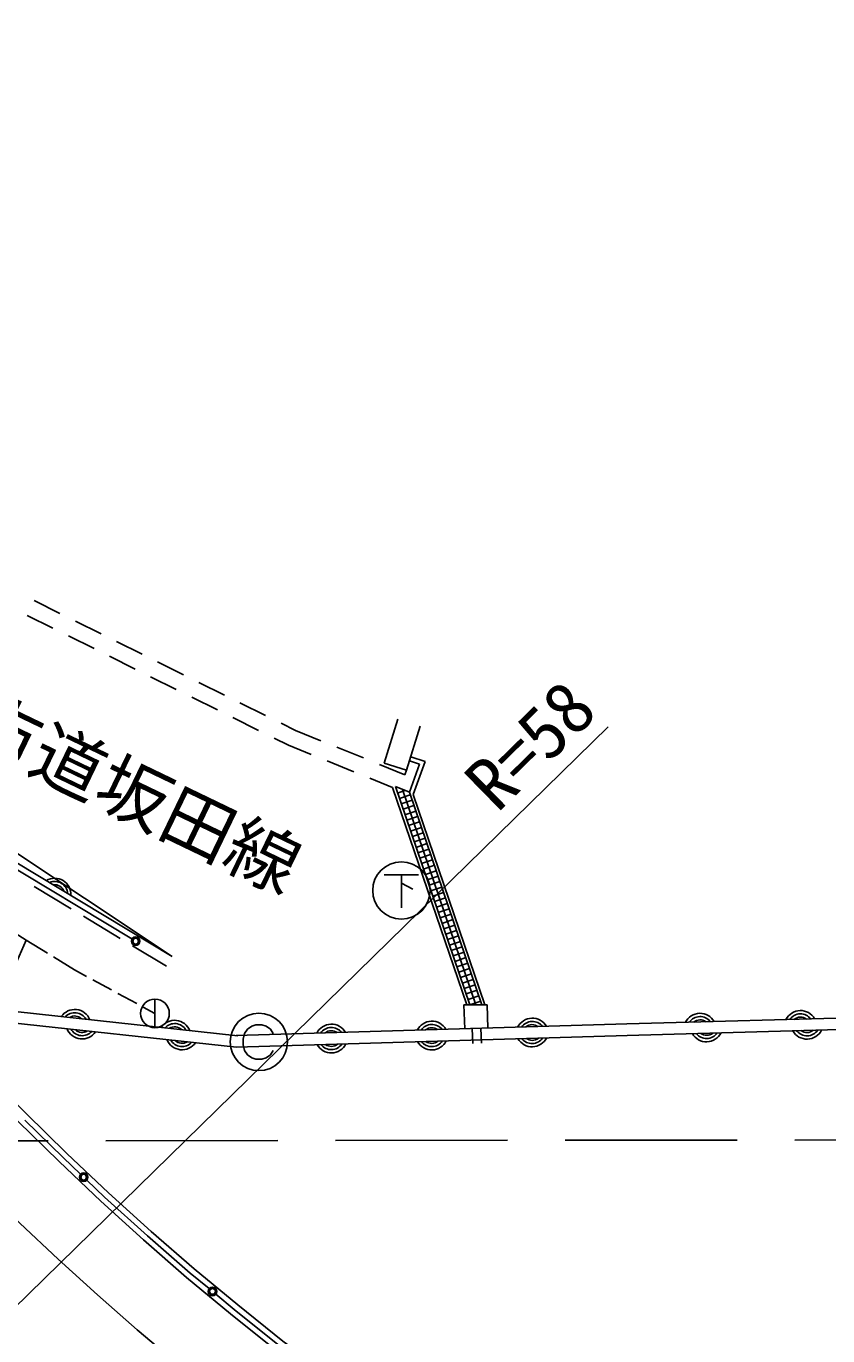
# Model space of a CAD drawing. Units: millimetres, scale not verified. Extents: x 40000 to 680000, y 20000 to 380000.
# Drawn here: x 452983 to 480904, y 276061 to 321707 of the extents above; entities that cross this region are included whole.
import ezdxf
from ezdxf.enums import TextEntityAlignment as Align

# ---------------------------------------------------------------- set-up
doc = ezdxf.new("R2010")
doc.units = ezdxf.units.MM
doc.header["$LTSCALE"] = 1000
for name, color, linetype, lineweight in [('M-BGD', 7, 'Continuous', 25), ('M-BGD-EXST', 7, 'Continuous', 25), ('M-STR-HTXT', 7, 'Continuous', 13), ('M-STR-STR1', 1, 'Continuous', 25), ('M-STR-STRC', 7, 'Continuous', 25)]:
    doc.layers.add(name, color=color, linetype=linetype, lineweight=lineweight)
doc.layers.add('M-BMK-HTXT', color=7, linetype='Continuous')
doc.styles.add('ＭＳ ゴシック', font='')
doc.styles.get('ＭＳ ゴシック').set_extended_font_data('MS Gothic')

msp = doc.modelspace()

# ---------------------------------------------------------------- linework, layer by layer
at = {"layer": 'M-BGD'}
for p, q in [((453264, 301686), (454159, 301240)), ((453019, 301171), (453914, 300726)), ((454696, 300973), (455592, 300528)), ((454452, 300458), (455347, 300013)), ((456129, 300261), (457024, 299815)), ((455884, 299746), (456780, 299301)), ((457562, 299548), (458457, 299103)), ((458072, 289287), (443367, 299057)), ((457317, 299033), (458212, 298588)), ((458994, 298836), (459890, 298390)), ((458749, 298321), (459645, 297876)), ((460427, 298123), (461322, 297678)), ((460182, 297608), (461077, 297163)), ((461859, 297411), (462358, 297163)), ((463247, 296803), (462358, 297163)), ((465453, 296023), (465931, 297550)), ((466711, 297306), (466233, 295779)), ((461615, 296896), (462124, 296643)), ((462914, 296322), (462124, 296643)), ((464729, 296202), (463803, 296577)), ((464397, 295721), (463470, 296097)), ((466174, 295616), (465285, 295976)), ((466233, 295779), (465453, 296023)), ((466330, 295006), (466683, 295987)), ((466332, 296096), (466683, 295987)), ((466377, 296240), (466877, 296083)), ((466462, 294929), (466877, 296083)), ((465744, 295175), (464953, 295496)), ((466233, 295779), (466174, 295616)), ((468332, 287597), (465744, 295175)), ((465841, 295201), (466330, 295006)), ((468437, 287598), (465841, 295201)), ((466175, 295067), (465916, 294979)), ((466360, 294919), (465981, 294790)), ((468648, 287599), (466085, 295103)), ((468859, 287601), (466330, 295006)), ((468964, 287601), (466462, 294929)), ((466424, 294730), (466046, 294601)), ((466489, 294541), (466110, 294411)), ((466554, 294351), (466175, 294222)), ((466618, 294162), (466240, 294033)), ((466683, 293973), (466304, 293843)), ((456667, 289892), (450361, 293693)), ((466747, 293783), (466369, 293654)), ((466812, 293594), (466434, 293465)), ((466877, 293405), (466498, 293276)), ((466941, 293216), (466563, 293086)), ((467006, 293026), (466627, 292897)), ((467071, 292837), (466692, 292708)), ((467135, 292648), (466757, 292519)), ((467200, 292459), (466821, 292329)), ((467264, 292269), (466886, 292140)), ((453263, 291716), (454548, 290942)), ((467329, 292080), (466951, 291951)), ((467394, 291891), (467015, 291762)), ((467458, 291702), (467080, 291572)), ((467523, 291512), (467144, 291383)), ((467588, 291323), (467209, 291194)), ((467652, 291134), (467274, 291004)), ((467717, 290944), (467338, 290815)), ((454977, 290684), (456261, 289910)), ((467782, 290755), (467403, 290626)), ((467846, 290566), (467468, 290437)), ((467911, 290377), (467532, 290247)), ((467975, 290187), (467597, 290058)), ((468040, 289998), (467662, 289869)), ((452986, 289850), (453721, 289396)), ((456690, 289652), (457866, 288944)), ((468105, 289809), (467726, 289680)), ((468169, 289620), (467791, 289490)), ((468234, 289430), (467855, 289301)), ((453933, 289265), (454668, 288811)), ((468299, 289241), (467920, 289112)), ((468363, 289052), (467985, 288922)), ((454668, 288811), (455079, 288589)), ((468428, 288862), (468049, 288733)), ((468493, 288673), (468114, 288544)), ((455299, 288470), (455958, 288114)), ((468557, 288484), (468179, 288355)), ((468622, 288295), (468243, 288165)), ((468686, 288105), (468308, 287976)), ((460353, 286520), (449052, 287747)), ((456178, 287995), (456838, 287638)), ((457468, 287797), (457468, 286797)), ((468231, 287596), (469040, 287602)), ((468256, 286761), (468231, 287596)), ((468751, 287916), (468373, 287787)), ((468816, 287727), (468437, 287598)), ((469064, 286786), (469040, 287602)), ((449495, 287296), (460310, 286122)), ((457058, 287519), (457468, 287297)), ((468518, 286769), (468544, 286251)), ((468818, 286778), (468844, 286266)), ((453752, 282860), (447752, 282854)), ((461752, 282867), (455752, 282862)), ((469752, 282875), (463752, 282869)), ((477752, 282882), (471752, 282877)), ((485752, 282890), (479752, 282884))]:
    msp.add_line(p, q, dxfattribs=at)
for points in [[(458072, 289287), (441587, 299217), (438135, 301317), (434389, 303616), (430946, 305603), (425648, 308461), (422024, 310258), (418420, 311979), (414728, 313541), (411014, 315099), (407289, 316513), (404324, 317504), (399718, 318776), (395739, 319766), (391555, 320555), (387024, 321256), (383059, 321707)], [(451919, 287435), (452986, 289850), (449441, 292097)], [(444934, 287810), (448387, 284295), (450568, 282119), (452761, 279986), (454091, 278727), (455465, 277484), (456848, 276273), (458243, 275098), (459670, 273945), (461155, 272819), (462640, 271755), (464175, 270717), (466264, 269418), (467754, 268580), (469148, 267872)], [(473366, 268736), (471941, 269331), (470117, 270179), (468325, 271133), (466616, 272138), (464924, 273225), (463268, 274385), (461683, 275557), (460103, 276827), (458569, 278093), (457073, 279400), (455577, 280749), (454126, 282133), (451256, 284936), (448346, 287893)], [(482486, 287166), (473908, 286932), (460298, 286522)], [(460310, 286122), (473920, 286532), (482954, 286778)]]:
    msp.add_lwpolyline(points, dxfattribs=at)
for centre, radius in [((456795, 289815), 150), ((456795, 289815), 120), ((456795, 289815), 100), ((456795, 289815), 100), ((456795, 289815), 100), ((456795, 289815), 100), ((457468, 287297), 500)]:
    msp.add_circle(centre, radius, dxfattribs=at)
for centre, radius, start, end in [((453975, 291443), 567, 357.0084, 120.8634), ((453975, 291443), 453, 4.9678, 112.904), ((453975, 291443), 340, 20.5932, 97.2787), ((454674, 286868), 567, 21.8759, 145.7309), ((454674, 286868), 453, 29.8353, 137.7715), ((454674, 286868), 340, 45.4607, 122.1462), ((470610, 286566), 567, 29.7978, 153.6528), ((476455, 286734), 567, 29.6358, 153.4909), ((476455, 286734), 453, 37.5952, 145.5315), ((479954, 286830), 567, 29.6358, 153.4909), ((479954, 286830), 453, 37.5952, 145.5315), ((479954, 286830), 340, 53.2206, 129.9061), ((454931, 286974), 567, 201.8759, 325.7309), ((454931, 286974), 453, 209.8353, 317.7715), ((454931, 286974), 340, 225.4607, 302.1462), ((458153, 286490), 567, 21.8759, 145.7309), ((458153, 286490), 453, 29.8353, 137.7715), ((458153, 286490), 340, 45.4607, 122.1462), ((463613, 286355), 567, 29.7978, 153.6528), ((463613, 286355), 453, 37.7572, 145.6934), ((463613, 286355), 340, 53.3826, 130.068), ((467111, 286460), 567, 29.7978, 153.6528), ((467111, 286460), 453, 37.7572, 145.6934), ((467111, 286460), 340, 53.3826, 130.068), ((470610, 286566), 453, 37.7572, 145.6934), ((470610, 286566), 340, 53.3826, 130.068), ((476455, 286734), 340, 53.2206, 129.9061), ((480179, 286969), 567, 209.6358, 333.4909), ((480179, 286969), 453, 217.5952, 325.5315), ((480179, 286969), 340, 233.2206, 309.9061), ((458411, 286596), 567, 201.8759, 325.7309), ((458411, 286596), 453, 209.8353, 317.7715), ((458411, 286596), 340, 225.4607, 302.1462), ((463609, 286488), 567, 209.7978, 333.6528), ((463609, 286488), 453, 217.7572, 325.6934), ((463609, 286488), 340, 233.3826, 310.0681), ((467107, 286593), 567, 209.7978, 333.6528), ((467107, 286593), 453, 217.7572, 325.6934), ((467107, 286593), 340, 233.3826, 310.0681), ((470605, 286699), 567, 209.7978, 333.6528), ((470605, 286699), 453, 217.7572, 325.6934), ((470605, 286699), 340, 233.3826, 310.0681), ((476680, 286874), 567, 209.6358, 333.4909), ((476680, 286874), 453, 217.5952, 325.5315), ((476680, 286874), 340, 233.2206, 309.9061)]:
    msp.add_arc(centre, radius, start, end, dxfattribs=at)
at = {"layer": 'M-BGD-EXST'}
for p, q in [((465453, 292132), (466653, 292132)), ((465453, 292132), (466653, 292132)), ((466053, 292132), (466053, 290982)), ((466053, 292132), (466053, 290982)), ((466053, 291832), (466453, 291632)), ((466053, 291832), (466453, 291632))]:
    msp.add_line(p, q, dxfattribs=at)
msp.add_circle((466053, 291582), 1000, dxfattribs=at)
msp.add_circle((466053, 291582), 1000, dxfattribs=at)
at = {"layer": 'M-STR-HTXT'}
msp.add_line((451573, 276061), (473253, 297284), dxfattribs=at)
at = {"layer": 'M-STR-STR1'}
for p, q in [((452937, 283573), (454265, 282277)), ((454265, 282277), (454876, 281694)), ((455093, 281487), (455713, 280896)), ((455713, 280896), (457206, 279549)), ((457206, 279549), (458698, 278245)), ((458698, 278245), (459355, 277704)), ((459586, 277513), (460230, 276982)), ((460230, 276982), (461805, 275715))]:
    msp.add_line(p, q, dxfattribs=at)
msp.add_lwpolyline([(448894, 287907), (451538, 285220), (454403, 282420), (455849, 281043), (457339, 279699), (458828, 278398), (460356, 277137), (461927, 275874), (463502, 274710), (465147, 273557), (466826, 272479), (468520, 271482), (470295, 270538), (472102, 269697), (474345, 268760)], dxfattribs=at)
for centre, radius in [((454985, 281591), 150), ((454985, 281591), 120), ((454985, 281591), 100), ((454985, 281591), 100), ((454985, 281591), 100), ((454985, 281591), 100), ((459471, 277608), 150), ((459471, 277608), 120), ((459471, 277608), 100), ((459471, 277608), 100), ((459471, 277608), 100), ((459471, 277608), 100)]:
    msp.add_circle(centre, radius, dxfattribs=at)
at = {"layer": 'M-STR-STRC'}
for p, q in [((460687, 286753), (460587, 286603)), ((460837, 286853), (460687, 286753)), ((460987, 286903), (460837, 286853)), ((461187, 286903), (460987, 286903)), ((461337, 286853), (461187, 286903)), ((461487, 286753), (461337, 286853)), ((461587, 286603), (461487, 286753)), ((460587, 286603), (460537, 286403)), ((460537, 286403), (460537, 286203)), ((460537, 286203), (460587, 286003)), ((460587, 286003), (460687, 285853)), ((460687, 285853), (460837, 285753)), ((460837, 285753), (460987, 285703)), ((461187, 285703), (461337, 285753)), ((461337, 285753), (461487, 285853)), ((461487, 285853), (461587, 286003)), ((460987, 285703), (461187, 285703))]:
    msp.add_line(p, q, dxfattribs=at)
msp.add_circle((461087, 286303), 1000, dxfattribs=at)

# ---------------------------------------------------------------- texts
at = {"layer": 'M-BMK-HTXT', "style": 'ＭＳ ゴシック'}
msp.add_text('市道坂田線', height=1833, rotation=334.275, dxfattribs=at).set_placement((450466, 296354), align=Align.BOTTOM_LEFT)
at = {"layer": 'M-STR-HTXT', "style": 'ＭＳ ゴシック'}
msp.add_text('R=58', height=1833, rotation=44.39, dxfattribs=at).set_placement((469773, 293861), align=Align.BOTTOM_LEFT)

doc.saveas('drawing.dxf')
